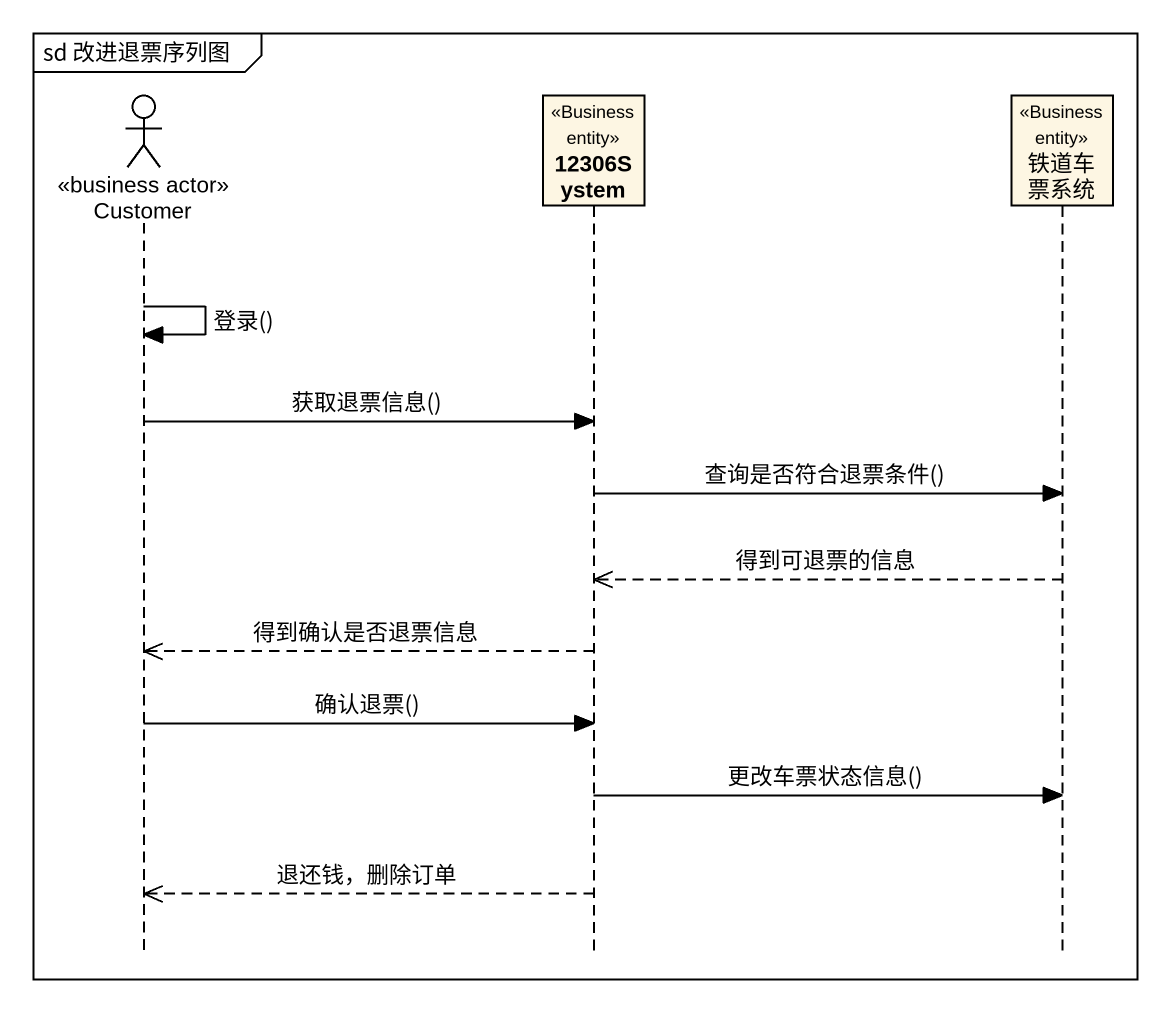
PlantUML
@startuml
mainframe sd 改进退票序列图
hide footbox
actor Customer <<business actor>>
participant "12306System" as c12306System <<Business entity>>
participant 铁道车票系统 <<Business entity>>

Customer -> Customer : 登录()
Customer -> c12306System : 获取退票信息()
c12306System -> 铁道车票系统 : 查询是否符合退票条件()
铁道车票系统 -->> c12306System : 得到可退票的信息
c12306System -->> Customer : 得到确认是否退票信息
Customer -> c12306System : 确认退票()
c12306System -> 铁道车票系统 : 更改车票状态信息()
c12306System -->> Customer : 退还钱，删除订单
@enduml
